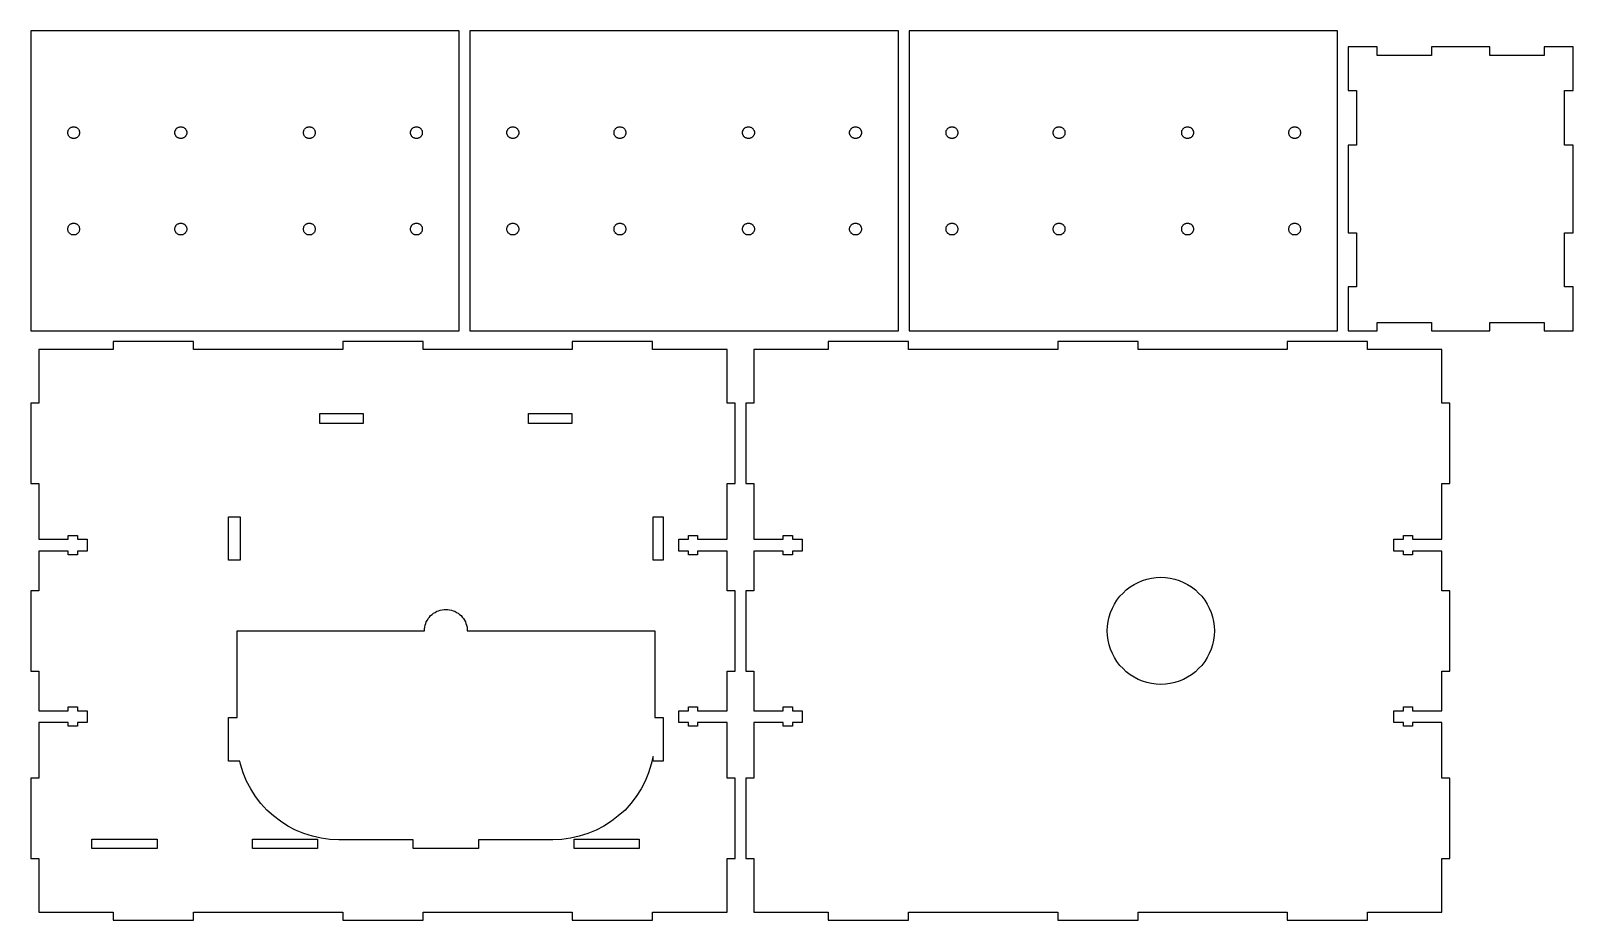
# Model space of a CAD drawing. Header units: millimetres. Extents: x 6 to 582, y 6 to 338.
import ezdxf

# ---------------------------------------------------------------- set-up
doc = ezdxf.new("R2010")
doc.units = ezdxf.units.MM
doc.layers.add('CUT', color=1, linetype='Continuous')
doc.layers.add('CUT_INNER', color=1, linetype='Continuous')

msp = doc.modelspace()

# ---------------------------------------------------------------- linework, layer by layer
at = {"layer": 'CUT'}
for points in [[(166, 338), (6, 338), (6, 226), (166, 226), (166, 338)], [(330, 338), (170, 338), (170, 226), (330, 226), (330, 338)], [(494, 338), (334, 338), (334, 226), (494, 226), (494, 338)], [(582, 242.4), (578.8, 242.4), (578.8, 262.6), (582, 262.6), (582, 295.3), (578.8, 295.3), (578.8, 315.7), (582, 315.7), (582, 332), (571.2, 332), (571.2, 328.8), (550.9, 328.8), (550.9, 332), (529.1, 332), (529.1, 328.8), (508.8, 328.8), (508.8, 332), (498, 332), (498, 315.7), (501.1, 315.7), (501.1, 295.3), (498, 295.3), (498, 262.6), (501.1, 262.6), (501.1, 242.4), (498, 242.4), (498, 226), (508.8, 226), (508.8, 229.1), (529.1, 229.1), (529.1, 226), (550.9, 226), (550.9, 229.1), (571.2, 229.1), (571.2, 226), (582, 226), (582, 242.4)], [(66.8, 9), (122.5, 9), (122.5, 6), (152.5, 6), (152.5, 9), (208.2, 9), (208.2, 6), (238.2, 6), (238.2, 9), (266, 9), (266, 29), (269, 29), (269, 59), (266, 59), (266, 79.8), (255, 79.8), (255, 78.4), (251.6, 78.4), (251.6, 79.8), (248, 79.8), (248, 84.2), (251.6, 84.2), (251.6, 85.6), (255, 85.6), (255, 84.2), (266, 84.2), (266, 99), (269, 99), (269, 129), (266, 129), (266, 143.8), (255, 143.8), (255, 142.4), (251.6, 142.4), (251.6, 143.8), (248, 143.8), (248, 148.2), (251.6, 148.2), (251.6, 149.6), (255, 149.6), (255, 148.2), (266, 148.2), (266, 169), (269, 169), (269, 199), (266, 199), (266, 219), (238.2, 219), (238.2, 222), (208.2, 222), (208.2, 219), (152.5, 219), (152.5, 222), (122.5, 222), (122.5, 219), (66.8, 219), (66.8, 222), (36.8, 222), (36.8, 219), (9, 219), (9, 199), (6, 199), (6, 169), (9, 169), (9, 148.2), (20, 148.2), (20, 149.6), (23.4, 149.6), (23.4, 148.2), (27, 148.2), (27, 143.8), (23.4, 143.8), (23.4, 142.4), (20, 142.4), (20, 143.8), (9, 143.8), (9, 129), (6, 129), (6, 99), (9, 99), (9, 84.2), (20, 84.2), (20, 85.6), (23.4, 85.6), (23.4, 84.2), (27, 84.2), (27, 79.8), (23.4, 79.8), (23.4, 78.4), (20, 78.4), (20, 79.8), (9, 79.8), (9, 59), (6, 59), (6, 29), (9, 29), (9, 9), (36.8, 9), (36.8, 6), (66.8, 6), (66.8, 9)], [(333.8, 9), (389.5, 9), (389.5, 6), (419.5, 6), (419.5, 9), (475.2, 9), (475.2, 6), (505.2, 6), (505.2, 9), (533, 9), (533, 29), (536, 29), (536, 59), (533, 59), (533, 79.8), (522, 79.8), (522, 78.4), (518.6, 78.4), (518.6, 79.8), (515, 79.8), (515, 84.2), (518.6, 84.2), (518.6, 85.6), (522, 85.6), (522, 84.2), (533, 84.2), (533, 99), (536, 99), (536, 129), (533, 129), (533, 143.8), (522, 143.8), (522, 142.4), (518.6, 142.4), (518.6, 143.8), (515, 143.8), (515, 148.2), (518.6, 148.2), (518.6, 149.6), (522, 149.6), (522, 148.2), (533, 148.2), (533, 169), (536, 169), (536, 199), (533, 199), (533, 219), (505.2, 219), (505.2, 222), (475.2, 222), (475.2, 219), (419.5, 219), (419.5, 222), (389.5, 222), (389.5, 219), (333.8, 219), (333.8, 222), (303.8, 222), (303.8, 219), (276, 219), (276, 199), (273, 199), (273, 169), (276, 169), (276, 148.2), (287, 148.2), (287, 149.6), (290.4, 149.6), (290.4, 148.2), (294, 148.2), (294, 143.8), (290.4, 143.8), (290.4, 142.4), (287, 142.4), (287, 143.8), (276, 143.8), (276, 129), (273, 129), (273, 99), (276, 99), (276, 84.2), (287, 84.2), (287, 85.6), (290.4, 85.6), (290.4, 84.2), (294, 84.2), (294, 79.8), (290.4, 79.8), (290.4, 78.4), (287, 78.4), (287, 79.8), (276, 79.8), (276, 59), (273, 59), (273, 29), (276, 29), (276, 9), (303.8, 9), (303.8, 6), (333.8, 6), (333.8, 9)]]:
    msp.add_lwpolyline(points, close=True, dxfattribs=at)
at = {"layer": 'CUT_INNER'}
for points in [[(21.8, 297.8), (21.6, 297.8), (21.4, 297.9), (21.2, 297.9), (21.1, 298), (20.9, 298.1), (20.7, 298.2), (20.6, 298.3), (20.4, 298.4), (20.3, 298.6), (20.2, 298.7), (20.1, 298.9), (20, 299.1), (19.9, 299.2), (19.9, 299.4), (19.8, 299.6), (19.8, 299.8), (19.8, 300), (19.8, 300.2), (19.8, 300.4), (19.9, 300.6), (19.9, 300.8), (20, 300.9), (20.1, 301.1), (20.2, 301.3), (20.3, 301.4), (20.4, 301.6), (20.6, 301.7), (20.7, 301.8), (20.9, 301.9), (21.1, 302), (21.2, 302.1), (21.4, 302.1), (21.6, 302.2), (21.8, 302.2), (22, 302.2), (22.2, 302.2), (22.4, 302.2), (22.6, 302.1), (22.8, 302.1), (22.9, 302), (23.1, 301.9), (23.3, 301.8), (23.4, 301.7), (23.6, 301.6), (23.7, 301.4), (23.8, 301.3), (23.9, 301.1), (24, 300.9), (24.1, 300.8), (24.1, 300.6), (24.2, 300.4), (24.2, 300.2), (24.2, 300), (24.2, 299.8), (24.2, 299.6), (24.1, 299.4), (24.1, 299.2), (24, 299.1), (23.9, 298.9), (23.8, 298.7), (23.7, 298.6), (23.6, 298.4), (23.4, 298.3), (23.3, 298.2), (23.1, 298.1), (22.9, 298), (22.8, 297.9), (22.6, 297.9), (22.4, 297.8), (22.2, 297.8), (22, 297.8), (21.8, 297.8)], [(61.8, 297.8), (61.6, 297.8), (61.4, 297.9), (61.2, 297.9), (61.1, 298), (60.9, 298.1), (60.7, 298.2), (60.6, 298.3), (60.4, 298.4), (60.3, 298.6), (60.2, 298.7), (60.1, 298.9), (60, 299.1), (59.9, 299.2), (59.9, 299.4), (59.8, 299.6), (59.8, 299.8), (59.8, 300), (59.8, 300.2), (59.8, 300.4), (59.9, 300.6), (59.9, 300.8), (60, 300.9), (60.1, 301.1), (60.2, 301.3), (60.3, 301.4), (60.4, 301.6), (60.6, 301.7), (60.7, 301.8), (60.9, 301.9), (61.1, 302), (61.2, 302.1), (61.4, 302.1), (61.6, 302.2), (61.8, 302.2), (62, 302.2), (62.2, 302.2), (62.4, 302.2), (62.6, 302.1), (62.8, 302.1), (62.9, 302), (63.1, 301.9), (63.3, 301.8), (63.4, 301.7), (63.6, 301.6), (63.7, 301.4), (63.8, 301.3), (63.9, 301.1), (64, 300.9), (64.1, 300.8), (64.1, 300.6), (64.2, 300.4), (64.2, 300.2), (64.2, 300), (64.2, 299.8), (64.2, 299.6), (64.1, 299.4), (64.1, 299.2), (64, 299.1), (63.9, 298.9), (63.8, 298.7), (63.7, 298.6), (63.6, 298.4), (63.4, 298.3), (63.3, 298.2), (63.1, 298.1), (62.9, 298), (62.8, 297.9), (62.6, 297.9), (62.4, 297.8), (62.2, 297.8), (62, 297.8), (61.8, 297.8)], [(109.8, 297.8), (109.6, 297.8), (109.4, 297.9), (109.2, 297.9), (109.1, 298), (108.9, 298.1), (108.7, 298.2), (108.6, 298.3), (108.4, 298.4), (108.3, 298.6), (108.2, 298.7), (108.1, 298.9), (108, 299.1), (107.9, 299.2), (107.9, 299.4), (107.8, 299.6), (107.8, 299.8), (107.8, 300), (107.8, 300.2), (107.8, 300.4), (107.9, 300.6), (107.9, 300.8), (108, 300.9), (108.1, 301.1), (108.2, 301.3), (108.3, 301.4), (108.4, 301.6), (108.6, 301.7), (108.7, 301.8), (108.9, 301.9), (109.1, 302), (109.2, 302.1), (109.4, 302.1), (109.6, 302.2), (109.8, 302.2), (110, 302.2), (110.2, 302.2), (110.4, 302.2), (110.6, 302.1), (110.8, 302.1), (110.9, 302), (111.1, 301.9), (111.3, 301.8), (111.4, 301.7), (111.6, 301.6), (111.7, 301.4), (111.8, 301.3), (111.9, 301.1), (112, 300.9), (112.1, 300.8), (112.1, 300.6), (112.2, 300.4), (112.2, 300.2), (112.2, 300), (112.2, 299.8), (112.2, 299.6), (112.1, 299.4), (112.1, 299.2), (112, 299.1), (111.9, 298.9), (111.8, 298.7), (111.7, 298.6), (111.6, 298.4), (111.4, 298.3), (111.3, 298.2), (111.1, 298.1), (110.9, 298), (110.8, 297.9), (110.6, 297.9), (110.4, 297.8), (110.2, 297.8), (110, 297.8), (109.8, 297.8)], [(149.8, 297.8), (149.6, 297.8), (149.4, 297.9), (149.2, 297.9), (149.1, 298), (148.9, 298.1), (148.7, 298.2), (148.6, 298.3), (148.4, 298.4), (148.3, 298.6), (148.2, 298.7), (148.1, 298.9), (148, 299.1), (147.9, 299.2), (147.9, 299.4), (147.8, 299.6), (147.8, 299.8), (147.8, 300), (147.8, 300.2), (147.8, 300.4), (147.9, 300.6), (147.9, 300.8), (148, 300.9), (148.1, 301.1), (148.2, 301.3), (148.3, 301.4), (148.4, 301.6), (148.6, 301.7), (148.7, 301.8), (148.9, 301.9), (149.1, 302), (149.2, 302.1), (149.4, 302.1), (149.6, 302.2), (149.8, 302.2), (150, 302.2), (150.2, 302.2), (150.4, 302.2), (150.6, 302.1), (150.8, 302.1), (150.9, 302), (151.1, 301.9), (151.3, 301.8), (151.4, 301.7), (151.6, 301.6), (151.7, 301.4), (151.8, 301.3), (151.9, 301.1), (152, 300.9), (152.1, 300.8), (152.1, 300.6), (152.2, 300.4), (152.2, 300.2), (152.2, 300), (152.2, 299.8), (152.2, 299.6), (152.1, 299.4), (152.1, 299.2), (152, 299.1), (151.9, 298.9), (151.8, 298.7), (151.7, 298.6), (151.6, 298.4), (151.4, 298.3), (151.3, 298.2), (151.1, 298.1), (150.9, 298), (150.8, 297.9), (150.6, 297.9), (150.4, 297.8), (150.2, 297.8), (150, 297.8), (149.8, 297.8)], [(185.8, 297.8), (185.6, 297.8), (185.4, 297.9), (185.2, 297.9), (185.1, 298), (184.9, 298.1), (184.7, 298.2), (184.6, 298.3), (184.4, 298.4), (184.3, 298.6), (184.2, 298.7), (184.1, 298.9), (184, 299.1), (183.9, 299.2), (183.9, 299.4), (183.8, 299.6), (183.8, 299.8), (183.8, 300), (183.8, 300.2), (183.8, 300.4), (183.9, 300.6), (183.9, 300.8), (184, 300.9), (184.1, 301.1), (184.2, 301.3), (184.3, 301.4), (184.4, 301.6), (184.6, 301.7), (184.7, 301.8), (184.9, 301.9), (185.1, 302), (185.2, 302.1), (185.4, 302.1), (185.6, 302.2), (185.8, 302.2), (186, 302.2), (186.2, 302.2), (186.4, 302.2), (186.6, 302.1), (186.8, 302.1), (186.9, 302), (187.1, 301.9), (187.3, 301.8), (187.4, 301.7), (187.6, 301.6), (187.7, 301.4), (187.8, 301.3), (187.9, 301.1), (188, 300.9), (188.1, 300.8), (188.1, 300.6), (188.2, 300.4), (188.2, 300.2), (188.2, 300), (188.2, 299.8), (188.2, 299.6), (188.1, 299.4), (188.1, 299.2), (188, 299.1), (187.9, 298.9), (187.8, 298.7), (187.7, 298.6), (187.6, 298.4), (187.4, 298.3), (187.3, 298.2), (187.1, 298.1), (186.9, 298), (186.8, 297.9), (186.6, 297.9), (186.4, 297.8), (186.2, 297.8), (186, 297.8), (185.8, 297.8)], [(225.8, 297.8), (225.6, 297.8), (225.4, 297.9), (225.2, 297.9), (225.1, 298), (224.9, 298.1), (224.7, 298.2), (224.6, 298.3), (224.4, 298.4), (224.3, 298.6), (224.2, 298.7), (224.1, 298.9), (224, 299.1), (223.9, 299.2), (223.9, 299.4), (223.8, 299.6), (223.8, 299.8), (223.8, 300), (223.8, 300.2), (223.8, 300.4), (223.9, 300.6), (223.9, 300.8), (224, 300.9), (224.1, 301.1), (224.2, 301.3), (224.3, 301.4), (224.4, 301.6), (224.6, 301.7), (224.7, 301.8), (224.9, 301.9), (225.1, 302), (225.2, 302.1), (225.4, 302.1), (225.6, 302.2), (225.8, 302.2), (226, 302.2), (226.2, 302.2), (226.4, 302.2), (226.6, 302.1), (226.8, 302.1), (226.9, 302), (227.1, 301.9), (227.3, 301.8), (227.4, 301.7), (227.6, 301.6), (227.7, 301.4), (227.8, 301.3), (227.9, 301.1), (228, 300.9), (228.1, 300.8), (228.1, 300.6), (228.2, 300.4), (228.2, 300.2), (228.2, 300), (228.2, 299.8), (228.2, 299.6), (228.1, 299.4), (228.1, 299.2), (228, 299.1), (227.9, 298.9), (227.8, 298.7), (227.7, 298.6), (227.6, 298.4), (227.4, 298.3), (227.3, 298.2), (227.1, 298.1), (226.9, 298), (226.8, 297.9), (226.6, 297.9), (226.4, 297.8), (226.2, 297.8), (226, 297.8), (225.8, 297.8)], [(273.8, 297.8), (273.6, 297.8), (273.4, 297.9), (273.2, 297.9), (273.1, 298), (272.9, 298.1), (272.7, 298.2), (272.6, 298.3), (272.4, 298.4), (272.3, 298.6), (272.2, 298.7), (272.1, 298.9), (272, 299.1), (271.9, 299.2), (271.9, 299.4), (271.8, 299.6), (271.8, 299.8), (271.8, 300), (271.8, 300.2), (271.8, 300.4), (271.9, 300.6), (271.9, 300.8), (272, 300.9), (272.1, 301.1), (272.2, 301.3), (272.3, 301.4), (272.4, 301.6), (272.6, 301.7), (272.7, 301.8), (272.9, 301.9), (273.1, 302), (273.2, 302.1), (273.4, 302.1), (273.6, 302.2), (273.8, 302.2), (274, 302.2), (274.2, 302.2), (274.4, 302.2), (274.6, 302.1), (274.8, 302.1), (274.9, 302), (275.1, 301.9), (275.3, 301.8), (275.4, 301.7), (275.6, 301.6), (275.7, 301.4), (275.8, 301.3), (275.9, 301.1), (276, 300.9), (276.1, 300.8), (276.1, 300.6), (276.2, 300.4), (276.2, 300.2), (276.2, 300), (276.2, 299.8), (276.2, 299.6), (276.1, 299.4), (276.1, 299.2), (276, 299.1), (275.9, 298.9), (275.8, 298.7), (275.7, 298.6), (275.6, 298.4), (275.4, 298.3), (275.3, 298.2), (275.1, 298.1), (274.9, 298), (274.8, 297.9), (274.6, 297.9), (274.4, 297.8), (274.2, 297.8), (274, 297.8), (273.8, 297.8)], [(313.8, 297.8), (313.6, 297.8), (313.4, 297.9), (313.2, 297.9), (313.1, 298), (312.9, 298.1), (312.7, 298.2), (312.6, 298.3), (312.4, 298.4), (312.3, 298.6), (312.2, 298.7), (312.1, 298.9), (312, 299.1), (311.9, 299.2), (311.9, 299.4), (311.8, 299.6), (311.8, 299.8), (311.8, 300), (311.8, 300.2), (311.8, 300.4), (311.9, 300.6), (311.9, 300.8), (312, 300.9), (312.1, 301.1), (312.2, 301.3), (312.3, 301.4), (312.4, 301.6), (312.6, 301.7), (312.7, 301.8), (312.9, 301.9), (313.1, 302), (313.2, 302.1), (313.4, 302.1), (313.6, 302.2), (313.8, 302.2), (314, 302.2), (314.2, 302.2), (314.4, 302.2), (314.6, 302.1), (314.8, 302.1), (314.9, 302), (315.1, 301.9), (315.3, 301.8), (315.4, 301.7), (315.6, 301.6), (315.7, 301.4), (315.8, 301.3), (315.9, 301.1), (316, 300.9), (316.1, 300.8), (316.1, 300.6), (316.2, 300.4), (316.2, 300.2), (316.2, 300), (316.2, 299.8), (316.2, 299.6), (316.1, 299.4), (316.1, 299.2), (316, 299.1), (315.9, 298.9), (315.8, 298.7), (315.7, 298.6), (315.6, 298.4), (315.4, 298.3), (315.3, 298.2), (315.1, 298.1), (314.9, 298), (314.8, 297.9), (314.6, 297.9), (314.4, 297.8), (314.2, 297.8), (314, 297.8), (313.8, 297.8)], [(349.8, 297.8), (349.6, 297.8), (349.4, 297.9), (349.2, 297.9), (349.1, 298), (348.9, 298.1), (348.7, 298.2), (348.6, 298.3), (348.4, 298.4), (348.3, 298.6), (348.2, 298.7), (348.1, 298.9), (348, 299.1), (347.9, 299.2), (347.9, 299.4), (347.8, 299.6), (347.8, 299.8), (347.8, 300), (347.8, 300.2), (347.8, 300.4), (347.9, 300.6), (347.9, 300.8), (348, 300.9), (348.1, 301.1), (348.2, 301.3), (348.3, 301.4), (348.4, 301.6), (348.6, 301.7), (348.7, 301.8), (348.9, 301.9), (349.1, 302), (349.2, 302.1), (349.4, 302.1), (349.6, 302.2), (349.8, 302.2), (350, 302.2), (350.2, 302.2), (350.4, 302.2), (350.6, 302.1), (350.8, 302.1), (350.9, 302), (351.1, 301.9), (351.3, 301.8), (351.4, 301.7), (351.6, 301.6), (351.7, 301.4), (351.8, 301.3), (351.9, 301.1), (352, 300.9), (352.1, 300.8), (352.1, 300.6), (352.2, 300.4), (352.2, 300.2), (352.2, 300), (352.2, 299.8), (352.2, 299.6), (352.1, 299.4), (352.1, 299.2), (352, 299.1), (351.9, 298.9), (351.8, 298.7), (351.7, 298.6), (351.6, 298.4), (351.4, 298.3), (351.3, 298.2), (351.1, 298.1), (350.9, 298), (350.8, 297.9), (350.6, 297.9), (350.4, 297.8), (350.2, 297.8), (350, 297.8), (349.8, 297.8)], [(389.8, 297.8), (389.6, 297.8), (389.4, 297.9), (389.2, 297.9), (389.1, 298), (388.9, 298.1), (388.7, 298.2), (388.6, 298.3), (388.4, 298.4), (388.3, 298.6), (388.2, 298.7), (388.1, 298.9), (388, 299.1), (387.9, 299.2), (387.9, 299.4), (387.8, 299.6), (387.8, 299.8), (387.8, 300), (387.8, 300.2), (387.8, 300.4), (387.9, 300.6), (387.9, 300.8), (388, 300.9), (388.1, 301.1), (388.2, 301.3), (388.3, 301.4), (388.4, 301.6), (388.6, 301.7), (388.7, 301.8), (388.9, 301.9), (389.1, 302), (389.2, 302.1), (389.4, 302.1), (389.6, 302.2), (389.8, 302.2), (390, 302.2), (390.2, 302.2), (390.4, 302.2), (390.6, 302.1), (390.8, 302.1), (390.9, 302), (391.1, 301.9), (391.3, 301.8), (391.4, 301.7), (391.6, 301.6), (391.7, 301.4), (391.8, 301.3), (391.9, 301.1), (392, 300.9), (392.1, 300.8), (392.1, 300.6), (392.2, 300.4), (392.2, 300.2), (392.2, 300), (392.2, 299.8), (392.2, 299.6), (392.1, 299.4), (392.1, 299.2), (392, 299.1), (391.9, 298.9), (391.8, 298.7), (391.7, 298.6), (391.6, 298.4), (391.4, 298.3), (391.3, 298.2), (391.1, 298.1), (390.9, 298), (390.8, 297.9), (390.6, 297.9), (390.4, 297.8), (390.2, 297.8), (390, 297.8), (389.8, 297.8)], [(437.8, 297.8), (437.6, 297.8), (437.4, 297.9), (437.2, 297.9), (437.1, 298), (436.9, 298.1), (436.7, 298.2), (436.6, 298.3), (436.4, 298.4), (436.3, 298.6), (436.2, 298.7), (436.1, 298.9), (436, 299.1), (435.9, 299.2), (435.9, 299.4), (435.8, 299.6), (435.8, 299.8), (435.8, 300), (435.8, 300.2), (435.8, 300.4), (435.9, 300.6), (435.9, 300.8), (436, 300.9), (436.1, 301.1), (436.2, 301.3), (436.3, 301.4), (436.4, 301.6), (436.6, 301.7), (436.7, 301.8), (436.9, 301.9), (437.1, 302), (437.2, 302.1), (437.4, 302.1), (437.6, 302.2), (437.8, 302.2), (438, 302.2), (438.2, 302.2), (438.4, 302.2), (438.6, 302.1), (438.8, 302.1), (438.9, 302), (439.1, 301.9), (439.3, 301.8), (439.4, 301.7), (439.6, 301.6), (439.7, 301.4), (439.8, 301.3), (439.9, 301.1), (440, 300.9), (440.1, 300.8), (440.1, 300.6), (440.2, 300.4), (440.2, 300.2), (440.2, 300), (440.2, 299.8), (440.2, 299.6), (440.1, 299.4), (440.1, 299.2), (440, 299.1), (439.9, 298.9), (439.8, 298.7), (439.7, 298.6), (439.6, 298.4), (439.4, 298.3), (439.3, 298.2), (439.1, 298.1), (438.9, 298), (438.8, 297.9), (438.6, 297.9), (438.4, 297.8), (438.2, 297.8), (438, 297.8), (437.8, 297.8)], [(477.8, 297.8), (477.6, 297.8), (477.4, 297.9), (477.2, 297.9), (477.1, 298), (476.9, 298.1), (476.7, 298.2), (476.6, 298.3), (476.4, 298.4), (476.3, 298.6), (476.2, 298.7), (476.1, 298.9), (476, 299.1), (475.9, 299.2), (475.9, 299.4), (475.8, 299.6), (475.8, 299.8), (475.8, 300), (475.8, 300.2), (475.8, 300.4), (475.9, 300.6), (475.9, 300.8), (476, 300.9), (476.1, 301.1), (476.2, 301.3), (476.3, 301.4), (476.4, 301.6), (476.6, 301.7), (476.7, 301.8), (476.9, 301.9), (477.1, 302), (477.2, 302.1), (477.4, 302.1), (477.6, 302.2), (477.8, 302.2), (478, 302.2), (478.2, 302.2), (478.4, 302.2), (478.6, 302.1), (478.8, 302.1), (478.9, 302), (479.1, 301.9), (479.3, 301.8), (479.4, 301.7), (479.6, 301.6), (479.7, 301.4), (479.8, 301.3), (479.9, 301.1), (480, 300.9), (480.1, 300.8), (480.1, 300.6), (480.2, 300.4), (480.2, 300.2), (480.2, 300), (480.2, 299.8), (480.2, 299.6), (480.1, 299.4), (480.1, 299.2), (480, 299.1), (479.9, 298.9), (479.8, 298.7), (479.7, 298.6), (479.6, 298.4), (479.4, 298.3), (479.3, 298.2), (479.1, 298.1), (478.9, 298), (478.8, 297.9), (478.6, 297.9), (478.4, 297.8), (478.2, 297.8), (478, 297.8), (477.8, 297.8)], [(21.8, 261.8), (21.6, 261.8), (21.4, 261.9), (21.2, 261.9), (21.1, 262), (20.9, 262.1), (20.7, 262.2), (20.6, 262.3), (20.4, 262.4), (20.3, 262.6), (20.2, 262.7), (20.1, 262.9), (20, 263.1), (19.9, 263.2), (19.9, 263.4), (19.8, 263.6), (19.8, 263.8), (19.8, 264), (19.8, 264.2), (19.8, 264.4), (19.9, 264.6), (19.9, 264.8), (20, 264.9), (20.1, 265.1), (20.2, 265.3), (20.3, 265.4), (20.4, 265.6), (20.6, 265.7), (20.7, 265.8), (20.9, 265.9), (21.1, 266), (21.2, 266.1), (21.4, 266.1), (21.6, 266.2), (21.8, 266.2), (22, 266.2), (22.2, 266.2), (22.4, 266.2), (22.6, 266.1), (22.8, 266.1), (22.9, 266), (23.1, 265.9), (23.3, 265.8), (23.4, 265.7), (23.6, 265.6), (23.7, 265.4), (23.8, 265.3), (23.9, 265.1), (24, 264.9), (24.1, 264.8), (24.1, 264.6), (24.2, 264.4), (24.2, 264.2), (24.2, 264), (24.2, 263.8), (24.2, 263.6), (24.1, 263.4), (24.1, 263.2), (24, 263.1), (23.9, 262.9), (23.8, 262.7), (23.7, 262.6), (23.6, 262.4), (23.4, 262.3), (23.3, 262.2), (23.1, 262.1), (22.9, 262), (22.8, 261.9), (22.6, 261.9), (22.4, 261.8), (22.2, 261.8), (22, 261.8), (21.8, 261.8)], [(61.8, 261.8), (61.6, 261.8), (61.4, 261.9), (61.2, 261.9), (61.1, 262), (60.9, 262.1), (60.7, 262.2), (60.6, 262.3), (60.4, 262.4), (60.3, 262.6), (60.2, 262.7), (60.1, 262.9), (60, 263.1), (59.9, 263.2), (59.9, 263.4), (59.8, 263.6), (59.8, 263.8), (59.8, 264), (59.8, 264.2), (59.8, 264.4), (59.9, 264.6), (59.9, 264.8), (60, 264.9), (60.1, 265.1), (60.2, 265.3), (60.3, 265.4), (60.4, 265.6), (60.6, 265.7), (60.7, 265.8), (60.9, 265.9), (61.1, 266), (61.2, 266.1), (61.4, 266.1), (61.6, 266.2), (61.8, 266.2), (62, 266.2), (62.2, 266.2), (62.4, 266.2), (62.6, 266.1), (62.8, 266.1), (62.9, 266), (63.1, 265.9), (63.3, 265.8), (63.4, 265.7), (63.6, 265.6), (63.7, 265.4), (63.8, 265.3), (63.9, 265.1), (64, 264.9), (64.1, 264.8), (64.1, 264.6), (64.2, 264.4), (64.2, 264.2), (64.2, 264), (64.2, 263.8), (64.2, 263.6), (64.1, 263.4), (64.1, 263.2), (64, 263.1), (63.9, 262.9), (63.8, 262.7), (63.7, 262.6), (63.6, 262.4), (63.4, 262.3), (63.3, 262.2), (63.1, 262.1), (62.9, 262), (62.8, 261.9), (62.6, 261.9), (62.4, 261.8), (62.2, 261.8), (62, 261.8), (61.8, 261.8)], [(109.8, 261.8), (109.6, 261.8), (109.4, 261.9), (109.2, 261.9), (109.1, 262), (108.9, 262.1), (108.7, 262.2), (108.6, 262.3), (108.4, 262.4), (108.3, 262.6), (108.2, 262.7), (108.1, 262.9), (108, 263.1), (107.9, 263.2), (107.9, 263.4), (107.8, 263.6), (107.8, 263.8), (107.8, 264), (107.8, 264.2), (107.8, 264.4), (107.9, 264.6), (107.9, 264.8), (108, 264.9), (108.1, 265.1), (108.2, 265.3), (108.3, 265.4), (108.4, 265.6), (108.6, 265.7), (108.7, 265.8), (108.9, 265.9), (109.1, 266), (109.2, 266.1), (109.4, 266.1), (109.6, 266.2), (109.8, 266.2), (110, 266.2), (110.2, 266.2), (110.4, 266.2), (110.6, 266.1), (110.8, 266.1), (110.9, 266), (111.1, 265.9), (111.3, 265.8), (111.4, 265.7), (111.6, 265.6), (111.7, 265.4), (111.8, 265.3), (111.9, 265.1), (112, 264.9), (112.1, 264.8), (112.1, 264.6), (112.2, 264.4), (112.2, 264.2), (112.2, 264), (112.2, 263.8), (112.2, 263.6), (112.1, 263.4), (112.1, 263.2), (112, 263.1), (111.9, 262.9), (111.8, 262.7), (111.7, 262.6), (111.6, 262.4), (111.4, 262.3), (111.3, 262.2), (111.1, 262.1), (110.9, 262), (110.8, 261.9), (110.6, 261.9), (110.4, 261.8), (110.2, 261.8), (110, 261.8), (109.8, 261.8)], [(149.8, 261.8), (149.6, 261.8), (149.4, 261.9), (149.2, 261.9), (149.1, 262), (148.9, 262.1), (148.7, 262.2), (148.6, 262.3), (148.4, 262.4), (148.3, 262.6), (148.2, 262.7), (148.1, 262.9), (148, 263.1), (147.9, 263.2), (147.9, 263.4), (147.8, 263.6), (147.8, 263.8), (147.8, 264), (147.8, 264.2), (147.8, 264.4), (147.9, 264.6), (147.9, 264.8), (148, 264.9), (148.1, 265.1), (148.2, 265.3), (148.3, 265.4), (148.4, 265.6), (148.6, 265.7), (148.7, 265.8), (148.9, 265.9), (149.1, 266), (149.2, 266.1), (149.4, 266.1), (149.6, 266.2), (149.8, 266.2), (150, 266.2), (150.2, 266.2), (150.4, 266.2), (150.6, 266.1), (150.8, 266.1), (150.9, 266), (151.1, 265.9), (151.3, 265.8), (151.4, 265.7), (151.6, 265.6), (151.7, 265.4), (151.8, 265.3), (151.9, 265.1), (152, 264.9), (152.1, 264.8), (152.1, 264.6), (152.2, 264.4), (152.2, 264.2), (152.2, 264), (152.2, 263.8), (152.2, 263.6), (152.1, 263.4), (152.1, 263.2), (152, 263.1), (151.9, 262.9), (151.8, 262.7), (151.7, 262.6), (151.6, 262.4), (151.4, 262.3), (151.3, 262.2), (151.1, 262.1), (150.9, 262), (150.8, 261.9), (150.6, 261.9), (150.4, 261.8), (150.2, 261.8), (150, 261.8), (149.8, 261.8)], [(185.8, 261.8), (185.6, 261.8), (185.4, 261.9), (185.2, 261.9), (185.1, 262), (184.9, 262.1), (184.7, 262.2), (184.6, 262.3), (184.4, 262.4), (184.3, 262.6), (184.2, 262.7), (184.1, 262.9), (184, 263.1), (183.9, 263.2), (183.9, 263.4), (183.8, 263.6), (183.8, 263.8), (183.8, 264), (183.8, 264.2), (183.8, 264.4), (183.9, 264.6), (183.9, 264.8), (184, 264.9), (184.1, 265.1), (184.2, 265.3), (184.3, 265.4), (184.4, 265.6), (184.6, 265.7), (184.7, 265.8), (184.9, 265.9), (185.1, 266), (185.2, 266.1), (185.4, 266.1), (185.6, 266.2), (185.8, 266.2), (186, 266.2), (186.2, 266.2), (186.4, 266.2), (186.6, 266.1), (186.8, 266.1), (186.9, 266), (187.1, 265.9), (187.3, 265.8), (187.4, 265.7), (187.6, 265.6), (187.7, 265.4), (187.8, 265.3), (187.9, 265.1), (188, 264.9), (188.1, 264.8), (188.1, 264.6), (188.2, 264.4), (188.2, 264.2), (188.2, 264), (188.2, 263.8), (188.2, 263.6), (188.1, 263.4), (188.1, 263.2), (188, 263.1), (187.9, 262.9), (187.8, 262.7), (187.7, 262.6), (187.6, 262.4), (187.4, 262.3), (187.3, 262.2), (187.1, 262.1), (186.9, 262), (186.8, 261.9), (186.6, 261.9), (186.4, 261.8), (186.2, 261.8), (186, 261.8), (185.8, 261.8)], [(225.8, 261.8), (225.6, 261.8), (225.4, 261.9), (225.2, 261.9), (225.1, 262), (224.9, 262.1), (224.7, 262.2), (224.6, 262.3), (224.4, 262.4), (224.3, 262.6), (224.2, 262.7), (224.1, 262.9), (224, 263.1), (223.9, 263.2), (223.9, 263.4), (223.8, 263.6), (223.8, 263.8), (223.8, 264), (223.8, 264.2), (223.8, 264.4), (223.9, 264.6), (223.9, 264.8), (224, 264.9), (224.1, 265.1), (224.2, 265.3), (224.3, 265.4), (224.4, 265.6), (224.6, 265.7), (224.7, 265.8), (224.9, 265.9), (225.1, 266), (225.2, 266.1), (225.4, 266.1), (225.6, 266.2), (225.8, 266.2), (226, 266.2), (226.2, 266.2), (226.4, 266.2), (226.6, 266.1), (226.8, 266.1), (226.9, 266), (227.1, 265.9), (227.3, 265.8), (227.4, 265.7), (227.6, 265.6), (227.7, 265.4), (227.8, 265.3), (227.9, 265.1), (228, 264.9), (228.1, 264.8), (228.1, 264.6), (228.2, 264.4), (228.2, 264.2), (228.2, 264), (228.2, 263.8), (228.2, 263.6), (228.1, 263.4), (228.1, 263.2), (228, 263.1), (227.9, 262.9), (227.8, 262.7), (227.7, 262.6), (227.6, 262.4), (227.4, 262.3), (227.3, 262.2), (227.1, 262.1), (226.9, 262), (226.8, 261.9), (226.6, 261.9), (226.4, 261.8), (226.2, 261.8), (226, 261.8), (225.8, 261.8)], [(273.8, 261.8), (273.6, 261.8), (273.4, 261.9), (273.2, 261.9), (273.1, 262), (272.9, 262.1), (272.7, 262.2), (272.6, 262.3), (272.4, 262.4), (272.3, 262.6), (272.2, 262.7), (272.1, 262.9), (272, 263.1), (271.9, 263.2), (271.9, 263.4), (271.8, 263.6), (271.8, 263.8), (271.8, 264), (271.8, 264.2), (271.8, 264.4), (271.9, 264.6), (271.9, 264.8), (272, 264.9), (272.1, 265.1), (272.2, 265.3), (272.3, 265.4), (272.4, 265.6), (272.6, 265.7), (272.7, 265.8), (272.9, 265.9), (273.1, 266), (273.2, 266.1), (273.4, 266.1), (273.6, 266.2), (273.8, 266.2), (274, 266.2), (274.2, 266.2), (274.4, 266.2), (274.6, 266.1), (274.8, 266.1), (274.9, 266), (275.1, 265.9), (275.3, 265.8), (275.4, 265.7), (275.6, 265.6), (275.7, 265.4), (275.8, 265.3), (275.9, 265.1), (276, 264.9), (276.1, 264.8), (276.1, 264.6), (276.2, 264.4), (276.2, 264.2), (276.2, 264), (276.2, 263.8), (276.2, 263.6), (276.1, 263.4), (276.1, 263.2), (276, 263.1), (275.9, 262.9), (275.8, 262.7), (275.7, 262.6), (275.6, 262.4), (275.4, 262.3), (275.3, 262.2), (275.1, 262.1), (274.9, 262), (274.8, 261.9), (274.6, 261.9), (274.4, 261.8), (274.2, 261.8), (274, 261.8), (273.8, 261.8)], [(313.8, 261.8), (313.6, 261.8), (313.4, 261.9), (313.2, 261.9), (313.1, 262), (312.9, 262.1), (312.7, 262.2), (312.6, 262.3), (312.4, 262.4), (312.3, 262.6), (312.2, 262.7), (312.1, 262.9), (312, 263.1), (311.9, 263.2), (311.9, 263.4), (311.8, 263.6), (311.8, 263.8), (311.8, 264), (311.8, 264.2), (311.8, 264.4), (311.9, 264.6), (311.9, 264.8), (312, 264.9), (312.1, 265.1), (312.2, 265.3), (312.3, 265.4), (312.4, 265.6), (312.6, 265.7), (312.7, 265.8), (312.9, 265.9), (313.1, 266), (313.2, 266.1), (313.4, 266.1), (313.6, 266.2), (313.8, 266.2), (314, 266.2), (314.2, 266.2), (314.4, 266.2), (314.6, 266.1), (314.8, 266.1), (314.9, 266), (315.1, 265.9), (315.3, 265.8), (315.4, 265.7), (315.6, 265.6), (315.7, 265.4), (315.8, 265.3), (315.9, 265.1), (316, 264.9), (316.1, 264.8), (316.1, 264.6), (316.2, 264.4), (316.2, 264.2), (316.2, 264), (316.2, 263.8), (316.2, 263.6), (316.1, 263.4), (316.1, 263.2), (316, 263.1), (315.9, 262.9), (315.8, 262.7), (315.7, 262.6), (315.6, 262.4), (315.4, 262.3), (315.3, 262.2), (315.1, 262.1), (314.9, 262), (314.8, 261.9), (314.6, 261.9), (314.4, 261.8), (314.2, 261.8), (314, 261.8), (313.8, 261.8)], [(349.8, 261.8), (349.6, 261.8), (349.4, 261.9), (349.2, 261.9), (349.1, 262), (348.9, 262.1), (348.7, 262.2), (348.6, 262.3), (348.4, 262.4), (348.3, 262.6), (348.2, 262.7), (348.1, 262.9), (348, 263.1), (347.9, 263.2), (347.9, 263.4), (347.8, 263.6), (347.8, 263.8), (347.8, 264), (347.8, 264.2), (347.8, 264.4), (347.9, 264.6), (347.9, 264.8), (348, 264.9), (348.1, 265.1), (348.2, 265.3), (348.3, 265.4), (348.4, 265.6), (348.6, 265.7), (348.7, 265.8), (348.9, 265.9), (349.1, 266), (349.2, 266.1), (349.4, 266.1), (349.6, 266.2), (349.8, 266.2), (350, 266.2), (350.2, 266.2), (350.4, 266.2), (350.6, 266.1), (350.8, 266.1), (350.9, 266), (351.1, 265.9), (351.3, 265.8), (351.4, 265.7), (351.6, 265.6), (351.7, 265.4), (351.8, 265.3), (351.9, 265.1), (352, 264.9), (352.1, 264.8), (352.1, 264.6), (352.2, 264.4), (352.2, 264.2), (352.2, 264), (352.2, 263.8), (352.2, 263.6), (352.1, 263.4), (352.1, 263.2), (352, 263.1), (351.9, 262.9), (351.8, 262.7), (351.7, 262.6), (351.6, 262.4), (351.4, 262.3), (351.3, 262.2), (351.1, 262.1), (350.9, 262), (350.8, 261.9), (350.6, 261.9), (350.4, 261.8), (350.2, 261.8), (350, 261.8), (349.8, 261.8)], [(389.8, 261.8), (389.6, 261.8), (389.4, 261.9), (389.2, 261.9), (389.1, 262), (388.9, 262.1), (388.7, 262.2), (388.6, 262.3), (388.4, 262.4), (388.3, 262.6), (388.2, 262.7), (388.1, 262.9), (388, 263.1), (387.9, 263.2), (387.9, 263.4), (387.8, 263.6), (387.8, 263.8), (387.8, 264), (387.8, 264.2), (387.8, 264.4), (387.9, 264.6), (387.9, 264.8), (388, 264.9), (388.1, 265.1), (388.2, 265.3), (388.3, 265.4), (388.4, 265.6), (388.6, 265.7), (388.7, 265.8), (388.9, 265.9), (389.1, 266), (389.2, 266.1), (389.4, 266.1), (389.6, 266.2), (389.8, 266.2), (390, 266.2), (390.2, 266.2), (390.4, 266.2), (390.6, 266.1), (390.8, 266.1), (390.9, 266), (391.1, 265.9), (391.3, 265.8), (391.4, 265.7), (391.6, 265.6), (391.7, 265.4), (391.8, 265.3), (391.9, 265.1), (392, 264.9), (392.1, 264.8), (392.1, 264.6), (392.2, 264.4), (392.2, 264.2), (392.2, 264), (392.2, 263.8), (392.2, 263.6), (392.1, 263.4), (392.1, 263.2), (392, 263.1), (391.9, 262.9), (391.8, 262.7), (391.7, 262.6), (391.6, 262.4), (391.4, 262.3), (391.3, 262.2), (391.1, 262.1), (390.9, 262), (390.8, 261.9), (390.6, 261.9), (390.4, 261.8), (390.2, 261.8), (390, 261.8), (389.8, 261.8)], [(437.8, 261.8), (437.6, 261.8), (437.4, 261.9), (437.2, 261.9), (437.1, 262), (436.9, 262.1), (436.7, 262.2), (436.6, 262.3), (436.4, 262.4), (436.3, 262.6), (436.2, 262.7), (436.1, 262.9), (436, 263.1), (435.9, 263.2), (435.9, 263.4), (435.8, 263.6), (435.8, 263.8), (435.8, 264), (435.8, 264.2), (435.8, 264.4), (435.9, 264.6), (435.9, 264.8), (436, 264.9), (436.1, 265.1), (436.2, 265.3), (436.3, 265.4), (436.4, 265.6), (436.6, 265.7), (436.7, 265.8), (436.9, 265.9), (437.1, 266), (437.2, 266.1), (437.4, 266.1), (437.6, 266.2), (437.8, 266.2), (438, 266.2), (438.2, 266.2), (438.4, 266.2), (438.6, 266.1), (438.8, 266.1), (438.9, 266), (439.1, 265.9), (439.3, 265.8), (439.4, 265.7), (439.6, 265.6), (439.7, 265.4), (439.8, 265.3), (439.9, 265.1), (440, 264.9), (440.1, 264.8), (440.1, 264.6), (440.2, 264.4), (440.2, 264.2), (440.2, 264), (440.2, 263.8), (440.2, 263.6), (440.1, 263.4), (440.1, 263.2), (440, 263.1), (439.9, 262.9), (439.8, 262.7), (439.7, 262.6), (439.6, 262.4), (439.4, 262.3), (439.3, 262.2), (439.1, 262.1), (438.9, 262), (438.8, 261.9), (438.6, 261.9), (438.4, 261.8), (438.2, 261.8), (438, 261.8), (437.8, 261.8)], [(477.8, 261.8), (477.6, 261.8), (477.4, 261.9), (477.2, 261.9), (477.1, 262), (476.9, 262.1), (476.7, 262.2), (476.6, 262.3), (476.4, 262.4), (476.3, 262.6), (476.2, 262.7), (476.1, 262.9), (476, 263.1), (475.9, 263.2), (475.9, 263.4), (475.8, 263.6), (475.8, 263.8), (475.8, 264), (475.8, 264.2), (475.8, 264.4), (475.9, 264.6), (475.9, 264.8), (476, 264.9), (476.1, 265.1), (476.2, 265.3), (476.3, 265.4), (476.4, 265.6), (476.6, 265.7), (476.7, 265.8), (476.9, 265.9), (477.1, 266), (477.2, 266.1), (477.4, 266.1), (477.6, 266.2), (477.8, 266.2), (478, 266.2), (478.2, 266.2), (478.4, 266.2), (478.6, 266.1), (478.8, 266.1), (478.9, 266), (479.1, 265.9), (479.3, 265.8), (479.4, 265.7), (479.6, 265.6), (479.7, 265.4), (479.8, 265.3), (479.9, 265.1), (480, 264.9), (480.1, 264.8), (480.1, 264.6), (480.2, 264.4), (480.2, 264.2), (480.2, 264), (480.2, 263.8), (480.2, 263.6), (480.1, 263.4), (480.1, 263.2), (480, 263.1), (479.9, 262.9), (479.8, 262.7), (479.7, 262.6), (479.6, 262.4), (479.4, 262.3), (479.3, 262.2), (479.1, 262.1), (478.9, 262), (478.8, 261.9), (478.6, 261.9), (478.4, 261.8), (478.2, 261.8), (478, 261.8), (477.8, 261.8)], [(113.9, 191.4), (113.9, 195.2), (130.1, 195.2), (130.1, 191.4), (113.9, 191.4)], [(191.9, 191.4), (191.9, 195.2), (208.1, 195.2), (208.1, 191.4), (191.9, 191.4)], [(79.8, 140.4), (79.8, 156.6), (84.2, 156.6), (84.2, 140.4), (79.8, 140.4)], [(238.4, 140.4), (238.4, 156.6), (242.2, 156.6), (242.2, 140.4), (238.4, 140.4)], [(426.3, 94.1), (424.5, 94.3), (422.8, 94.7), (421.2, 95.2), (419.5, 95.9), (418, 96.7), (416.5, 97.6), (415.1, 98.7), (413.9, 99.9), (412.7, 101.1), (411.6, 102.5), (410.7, 104), (409.9, 105.5), (409.2, 107.2), (408.7, 108.8), (408.3, 110.5), (408.1, 112.3), (408, 114), (408.1, 115.7), (408.3, 117.5), (408.7, 119.2), (409.2, 120.8), (409.9, 122.5), (410.7, 124), (411.6, 125.5), (412.7, 126.9), (413.9, 128.1), (415.1, 129.3), (416.5, 130.4), (418, 131.3), (419.5, 132.1), (421.2, 132.8), (422.8, 133.3), (424.5, 133.7), (426.3, 133.9), (428, 134), (429.7, 133.9), (431.5, 133.7), (433.2, 133.3), (434.8, 132.8), (436.5, 132.1), (438, 131.3), (439.5, 130.4), (440.9, 129.3), (442.1, 128.1), (443.3, 126.9), (444.4, 125.5), (445.3, 124), (446.1, 122.5), (446.8, 120.8), (447.3, 119.2), (447.7, 117.5), (447.9, 115.7), (448, 114), (447.9, 112.3), (447.7, 110.5), (447.3, 108.8), (446.8, 107.2), (446.1, 105.5), (445.3, 104), (444.4, 102.5), (443.3, 101.1), (442.1, 99.9), (440.9, 98.7), (439.5, 97.6), (438, 96.7), (436.5, 95.9), (434.8, 95.2), (433.2, 94.7), (431.5, 94.3), (429.7, 94.1), (428, 94), (426.3, 94.1)], [(153.1, 115.4), (153.3, 116.1), (153.5, 116.7), (153.7, 117.4), (154.1, 118), (154.4, 118.6), (154.9, 119.1), (155.3, 119.7), (155.9, 120.1), (156.4, 120.6), (157, 120.9), (157.6, 121.3), (158.3, 121.5), (158.9, 121.7), (159.6, 121.9), (160.3, 122), (161, 122), (161.7, 122), (162.4, 121.9), (163.1, 121.7), (163.7, 121.5), (164.4, 121.3), (165, 120.9), (165.6, 120.6), (166.1, 120.1), (166.7, 119.7), (167.1, 119.1), (167.6, 118.6), (167.9, 118), (168.3, 117.4), (168.5, 116.7), (168.7, 116.1), (168.9, 115.4), (169, 114.7), (169, 114), (239, 114), (239, 81.6), (242.2, 81.6), (242.2, 65.4), (238.4, 65.4), (238.4, 67.1), (237.7, 64.2), (236.7, 61), (235.4, 57.9), (233.9, 55), (232.1, 52.2), (230.1, 49.6), (227.9, 47.1), (225.4, 44.9), (222.8, 42.9), (220, 41.1), (217.1, 39.6), (214, 38.3), (210.8, 37.3), (207.6, 36.6), (204.3, 36.1), (201, 36), (173.2, 36), (173.2, 32.8), (148.8, 32.8), (148.8, 36), (121, 36), (117.7, 36.1), (114.4, 36.6), (111.2, 37.3), (108, 38.3), (104.9, 39.6), (102, 41.1), (99.2, 42.9), (96.6, 44.9), (94.1, 47.1), (91.9, 49.6), (89.9, 52.2), (88.1, 55), (86.6, 57.9), (85.3, 61), (84.3, 64.2), (84, 65.4), (79.8, 65.4), (79.8, 81.6), (83, 81.6), (83, 114), (153, 114), (153, 114.7), (153.1, 115.4)], [(28.8, 32.8), (28.8, 36.2), (53.2, 36.2), (53.2, 32.8), (28.8, 32.8)], [(88.8, 32.8), (88.8, 36.2), (113.1, 36.2), (113.1, 32.8), (88.8, 32.8)], [(208.9, 32.8), (208.9, 36.2), (233.2, 36.2), (233.2, 32.8), (208.9, 32.8)]]:
    msp.add_lwpolyline(points, close=True, dxfattribs=at)

doc.saveas('drawing.dxf')
